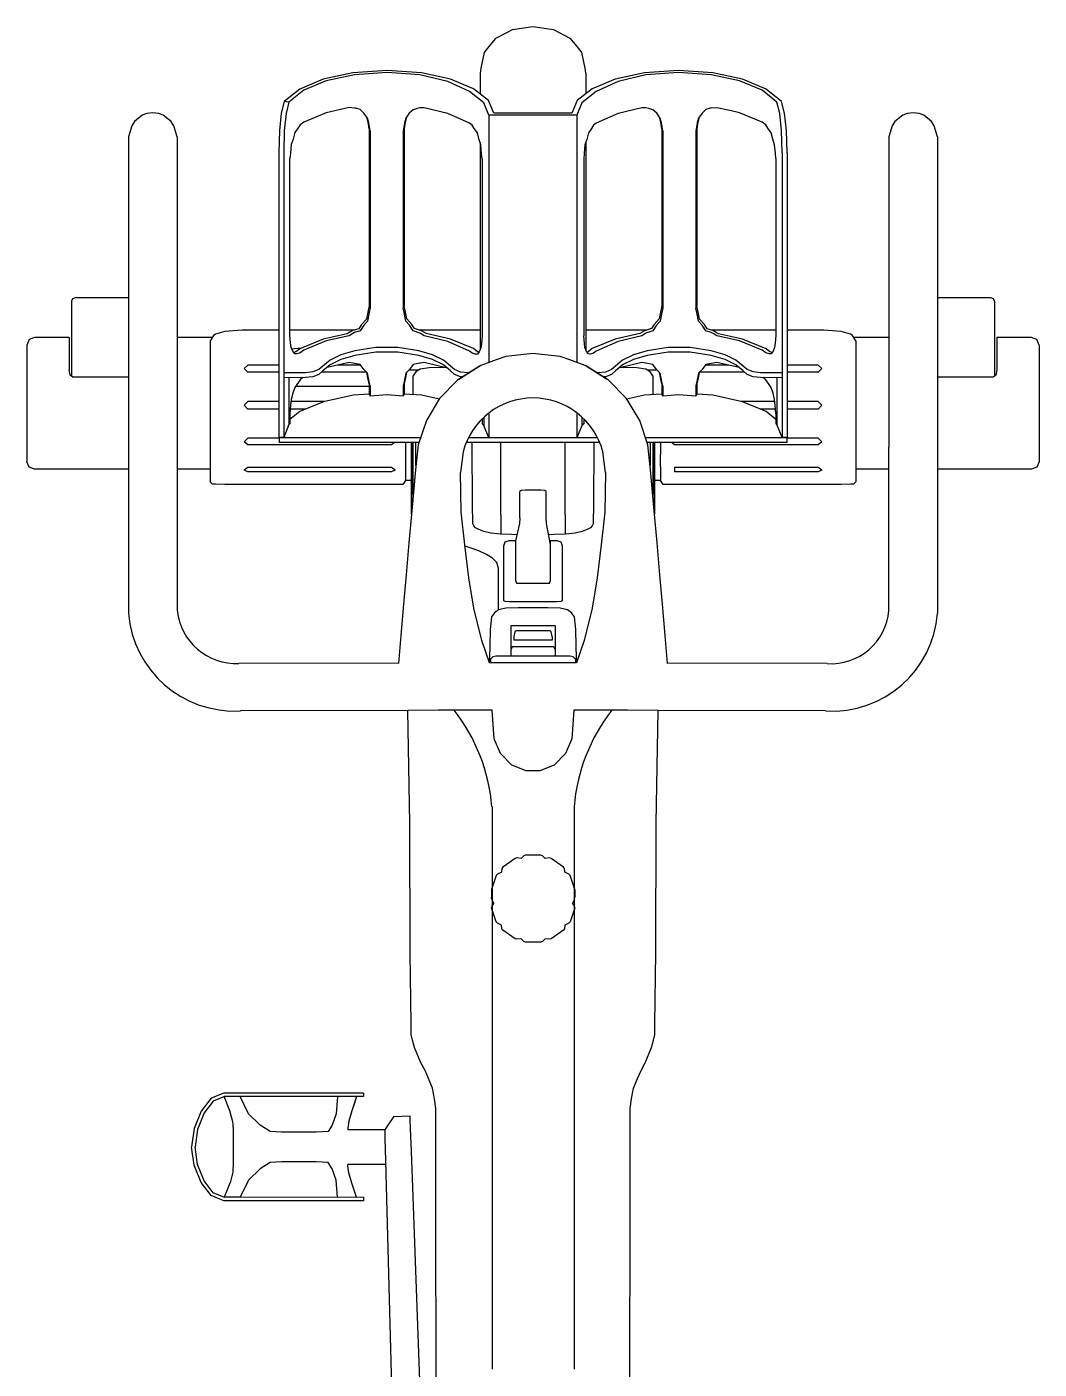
# Model space of a CAD drawing. Header units: millimetres. Extents: x 71819 to 78266, y 23672 to 38445.
# Drawn here: x 76821.2 to 76880.3, y 26165 to 26243.4 of the extents above; entities that cross this region are included whole.
import ezdxf

# ---------------------------------------------------------------- set-up
doc = ezdxf.new("R2010")
doc.units = ezdxf.units.MM
doc.layers.add('Plan Archi', color=8, linetype='Continuous')

msp = doc.modelspace()

# ---------------------------------------------------------------- linework, layer by layer
at = {"layer": 'Plan Archi'}
for p, q in [((76850.756, 26243.432), (76849.552, 26243.26)), ((76851.959, 26243.26), (76850.756, 26243.432)), ((76848.556, 26242.729), (76848.093, 26242.195)), ((76848.569, 26242.744), (76848.556, 26242.729)), ((76849.257, 26243.106), (76848.569, 26242.744)), ((76849.532, 26243.25), (76849.257, 26243.106)), ((76849.552, 26243.26), (76849.532, 26243.25)), ((76851.979, 26243.25), (76851.959, 26243.26)), ((76852.924, 26242.754), (76851.979, 26243.25)), ((76852.942, 26242.744), (76852.924, 26242.754)), ((76853.418, 26242.195), (76852.942, 26242.744)), ((76847.906, 26241.933), (76847.711, 26241.021)), ((76848.093, 26242.195), (76847.906, 26241.933)), ((76853.565, 26241.989), (76853.418, 26242.195)), ((76853.605, 26241.933), (76853.565, 26241.989)), ((76853.8, 26241.021), (76853.605, 26241.933)), ((76838.504, 26240.369), (76837.131, 26239.796)), ((76838.673, 26240.27), (76837.364, 26239.724)), ((76840.243, 26240.749), (76838.504, 26240.369)), ((76840.334, 26240.632), (76838.673, 26240.27)), ((76842.245, 26240.886), (76840.243, 26240.749)), ((76842.245, 26240.764), (76840.334, 26240.632)), ((76844.235, 26240.747), (76842.245, 26240.886)), ((76844.145, 26240.619), (76842.245, 26240.764)), ((76845.777, 26240.23), (76844.145, 26240.619)), ((76845.947, 26240.37), (76844.235, 26240.747)), ((76847.285, 26239.812), (76845.947, 26240.37)), ((76847.711, 26241.021), (76847.663, 26240.735)), ((76847.663, 26240.735), (76847.663, 26239.518)), ((76853.848, 26240.735), (76853.8, 26241.021)), ((76853.848, 26240.735), (76853.848, 26239.528)), ((76855.552, 26240.37), (76854.214, 26239.812)), ((76857.263, 26240.747), (76855.552, 26240.37)), ((76857.354, 26240.619), (76855.722, 26240.23)), ((76859.254, 26240.886), (76857.263, 26240.747)), ((76859.254, 26240.764), (76857.354, 26240.619)), ((76861.256, 26240.749), (76859.254, 26240.886)), ((76861.165, 26240.632), (76859.254, 26240.764)), ((76862.826, 26240.27), (76861.165, 26240.632)), ((76862.995, 26240.369), (76861.256, 26240.749)), ((76864.135, 26239.724), (76862.826, 26240.27)), ((76864.368, 26239.796), (76862.995, 26240.369)), ((76837.131, 26239.796), (76836.231, 26239.08)), ((76837.364, 26239.724), (76836.505, 26239.041)), ((76847.054, 26239.663), (76845.777, 26240.23)), ((76847.885, 26238.987), (76847.054, 26239.663)), ((76848.157, 26239.133), (76847.285, 26239.812)), ((76854.214, 26239.812), (76853.342, 26239.133)), ((76854.445, 26239.663), (76853.614, 26238.987)), ((76855.722, 26240.23), (76854.445, 26239.663)), ((76864.994, 26239.041), (76864.135, 26239.724)), ((76865.268, 26239.08), (76864.368, 26239.796)), ((76836.231, 26239.08), (76836.051, 26238.386)), ((76836.505, 26239.041), (76836.231, 26239.08)), ((76836.505, 26239.041), (76836.334, 26238.368)), ((76840.023, 26238.711), (76838.673, 26238.417)), ((76840.334, 26238.689), (76840.023, 26238.711)), ((76840.416, 26238.674), (76840.334, 26238.689)), ((76844.145, 26238.693), (76844, 26238.668)), ((76844.391, 26238.707), (76844.145, 26238.693)), ((76845.777, 26238.376), (76844.391, 26238.707)), ((76848.182, 26238.268), (76847.885, 26238.987)), ((76848.469, 26238.39), (76848.157, 26239.133)), ((76853.342, 26239.133), (76853.03, 26238.39)), ((76853.614, 26238.987), (76853.317, 26238.268)), ((76857.119, 26238.709), (76855.722, 26238.376)), ((76857.354, 26238.697), (76857.119, 26238.709)), ((76857.512, 26238.668), (76857.354, 26238.697)), ((76861.165, 26238.686), (76861.096, 26238.673)), ((76861.488, 26238.709), (76861.165, 26238.686)), ((76862.258, 26238.54), (76861.488, 26238.709)), ((76865.165, 26238.368), (76864.994, 26239.041)), ((76865.448, 26238.386), (76865.268, 26239.08)), ((76827.486, 26237.904), (76827.322, 26237.644)), ((76827.936, 26238.265), (76827.486, 26237.904)), ((76828.196, 26238.375), (76827.936, 26238.265)), ((76828.551, 26238.415), (76828.196, 26238.375)), ((76828.906, 26238.375), (76828.551, 26238.415)), ((76829.166, 26238.265), (76828.906, 26238.375)), ((76829.616, 26237.904), (76829.166, 26238.265)), ((76829.781, 26237.644), (76829.616, 26237.904)), ((76836.051, 26238.386), (76835.943, 26237.383)), ((76836.334, 26238.368), (76836.231, 26237.378)), ((76838.673, 26238.417), (76837.364, 26237.87)), ((76840.658, 26238.598), (76840.416, 26238.674)), ((76840.886, 26238.387), (76840.658, 26238.598)), ((76841.094, 26238.094), (76840.886, 26238.387)), ((76841.125, 26237.863), (76841.046, 26238.161)), ((76841.163, 26237.833), (76841.094, 26238.094)), ((76843.322, 26238.091), (76843.254, 26237.832)), ((76843.373, 26238.162), (76843.294, 26237.864)), ((76843.531, 26238.385), (76843.322, 26238.091)), ((76843.756, 26238.592), (76843.531, 26238.385)), ((76844, 26238.668), (76843.756, 26238.592)), ((76847.054, 26237.81), (76845.777, 26238.376)), ((76848.182, 26238.268), (76848.182, 26223.817)), ((76853.317, 26238.268), (76848.182, 26238.268)), ((76853.03, 26238.39), (76848.469, 26238.39)), ((76853.317, 26238.268), (76853.317, 26223.822)), ((76855.722, 26238.376), (76854.445, 26237.81)), ((76857.756, 26238.593), (76857.512, 26238.668)), ((76857.981, 26238.385), (76857.756, 26238.593)), ((76858.19, 26238.092), (76857.981, 26238.385)), ((76858.219, 26237.865), (76858.139, 26238.163)), ((76858.259, 26237.833), (76858.19, 26238.092)), ((76860.418, 26238.093), (76860.349, 26237.833)), ((76860.466, 26238.16), (76860.387, 26237.863)), ((76860.627, 26238.387), (76860.418, 26238.093)), ((76860.855, 26238.597), (76860.627, 26238.387)), ((76861.096, 26238.673), (76860.855, 26238.597)), ((76862.826, 26238.417), (76862.258, 26238.54)), ((76864.135, 26237.87), (76862.826, 26238.417)), ((76865.268, 26237.378), (76865.165, 26238.368)), ((76865.556, 26237.383), (76865.448, 26238.386)), ((76871.897, 26237.904), (76871.732, 26237.644)), ((76872.347, 26238.265), (76871.897, 26237.904)), ((76872.607, 26238.375), (76872.347, 26238.265)), ((76872.962, 26238.415), (76872.607, 26238.375)), ((76873.317, 26238.375), (76872.962, 26238.415)), ((76873.576, 26238.265), (76873.317, 26238.375)), ((76874.026, 26237.904), (76873.576, 26238.265)), ((76874.191, 26237.644), (76874.026, 26237.904)), ((76827.322, 26237.644), (76827.131, 26237.001)), ((76829.971, 26237.001), (76829.781, 26237.644)), ((76835.943, 26237.383), (76835.907, 26236.073)), ((76836.231, 26237.378), (76836.197, 26236.072)), ((76836.84, 26237.25), (76836.742, 26236.877)), ((76837.042, 26237.526), (76836.84, 26237.25)), ((76837.155, 26237.704), (76837.042, 26237.526)), ((76837.364, 26237.87), (76837.155, 26237.704)), ((76841.197, 26237.472), (76841.125, 26237.863)), ((76841.251, 26237.353), (76841.163, 26237.833)), ((76841.197, 26237.472), (76841.197, 26232.776)), ((76841.251, 26237.353), (76841.251, 26233.932)), ((76843.254, 26237.832), (76843.166, 26237.351)), ((76843.166, 26237.351), (76843.166, 26233.95)), ((76843.294, 26237.864), (76843.223, 26237.476)), ((76843.223, 26237.476), (76843.223, 26232.738)), ((76847.203, 26237.688), (76847.054, 26237.81)), ((76847.324, 26237.494), (76847.203, 26237.688)), ((76847.509, 26237.235), (76847.324, 26237.494)), ((76847.612, 26236.837), (76847.509, 26237.235)), ((76853.992, 26237.238), (76853.891, 26236.843)), ((76854.18, 26237.499), (76853.992, 26237.238)), ((76854.299, 26237.691), (76854.18, 26237.499)), ((76854.445, 26237.81), (76854.299, 26237.691)), ((76858.29, 26237.477), (76858.219, 26237.865)), ((76858.346, 26237.352), (76858.259, 26237.833)), ((76858.29, 26237.477), (76858.29, 26232.729)), ((76858.346, 26237.352), (76858.346, 26233.94)), ((76860.349, 26237.833), (76860.261, 26237.352)), ((76860.315, 26237.471), (76860.261, 26237.352)), ((76860.261, 26237.352), (76860.261, 26233.941)), ((76860.387, 26237.863), (76860.315, 26237.471)), ((76860.315, 26237.471), (76860.315, 26232.785)), ((76860.387, 26237.863), (76860.349, 26237.833)), ((76864.348, 26237.701), (76864.135, 26237.87)), ((76864.462, 26237.521), (76864.348, 26237.701)), ((76864.662, 26237.247), (76864.462, 26237.521)), ((76864.761, 26236.871), (76864.662, 26237.247)), ((76865.302, 26236.072), (76865.268, 26237.378)), ((76865.591, 26236.073), (76865.556, 26237.383)), ((76871.732, 26237.644), (76871.542, 26237.001)), ((76874.381, 26237.001), (76874.191, 26237.644)), ((76827.131, 26237.001), (76827.131, 26223.124)), ((76829.971, 26237.001), (76829.971, 26223.124)), ((76836.631, 26236.55), (76836.591, 26236.059)), ((76836.742, 26236.877), (76836.631, 26236.55)), ((76847.712, 26236.537), (76847.612, 26236.837)), ((76847.663, 26236.684), (76847.663, 26236.653)), ((76847.668, 26236.668), (76847.663, 26236.653)), ((76847.663, 26236.653), (76847.663, 26234.064)), ((76847.753, 26236.016), (76847.712, 26236.537)), ((76853.79, 26236.539), (76853.748, 26236.023)), ((76853.891, 26236.843), (76853.79, 26236.539)), ((76853.848, 26236.716), (76853.848, 26236.653)), ((76853.848, 26236.653), (76853.848, 26234.064)), ((76864.87, 26236.548), (76864.761, 26236.871)), ((76864.911, 26236.053), (76864.87, 26236.548)), ((76871.542, 26237.001), (76871.542, 26223.124)), ((76874.381, 26237.001), (76874.381, 26223.124)), ((76835.907, 26236.073), (76835.907, 26219.429)), ((76836.197, 26236.072), (76836.197, 26219.428)), ((76836.591, 26236.059), (76836.555, 26235.738)), ((76836.555, 26225.389), (76836.555, 26235.738)), ((76847.785, 26235.725), (76847.753, 26236.016)), ((76847.785, 26235.725), (76847.785, 26228.891)), ((76853.748, 26236.023), (76853.716, 26235.727)), ((76853.716, 26235.727), (76853.716, 26228.948)), ((76864.946, 26235.736), (76864.911, 26236.053)), ((76864.946, 26235.736), (76864.946, 26229.217)), ((76865.302, 26236.072), (76865.302, 26219.428)), ((76865.591, 26236.073), (76865.591, 26219.429)), ((76847.663, 26234.064), (76847.663, 26231.329)), ((76853.848, 26234.064), (76853.848, 26231.329)), ((76841.251, 26233.932), (76841.251, 26227.005)), ((76843.166, 26233.95), (76843.166, 26227.003)), ((76858.346, 26233.94), (76858.346, 26227.004)), ((76860.261, 26233.941), (76860.261, 26227.004)), ((76841.197, 26232.776), (76841.197, 26227.123)), ((76843.223, 26232.738), (76843.223, 26227.127)), ((76858.29, 26232.729), (76858.29, 26227.128)), ((76860.315, 26232.785), (76860.315, 26227.122)), ((76847.663, 26231.329), (76847.663, 26228.489)), ((76853.848, 26231.329), (76853.848, 26228.489)), ((76847.663, 26228.489), (76847.663, 26225.587)), ((76847.785, 26228.891), (76847.785, 26225.377)), ((76853.716, 26228.948), (76853.716, 26225.379)), ((76853.848, 26228.489), (76853.848, 26225.587)), ((76864.946, 26229.217), (76864.946, 26225.388)), ((76823.867, 26227.544), (76823.808, 26227.4)), ((76823.808, 26227.4), (76823.808, 26227.088)), ((76823.808, 26227.088), (76823.808, 26226.198)), ((76824.011, 26227.603), (76823.867, 26227.544)), ((76827.131, 26227.603), (76824.011, 26227.603)), ((76841.197, 26227.123), (76841.104, 26226.758)), ((76841.251, 26227.005), (76841.184, 26226.739)), ((76843.232, 26226.738), (76843.166, 26227.003)), ((76843.316, 26226.759), (76843.223, 26227.127)), ((76858.29, 26227.128), (76858.196, 26226.759)), ((76858.346, 26227.004), (76858.28, 26226.739)), ((76860.328, 26226.739), (76860.261, 26227.004)), ((76860.408, 26226.758), (76860.315, 26227.122)), ((76877.502, 26227.603), (76874.381, 26227.603)), ((76877.646, 26227.544), (76877.502, 26227.603)), ((76877.705, 26227.4), (76877.646, 26227.544)), ((76877.705, 26227.4), (76877.705, 26227.088)), ((76877.705, 26227.088), (76877.705, 26226.198)), ((76823.808, 26226.198), (76823.808, 26224.865)), ((76841.032, 26226.361), (76840.737, 26226.035)), ((76841.094, 26226.243), (76840.873, 26225.999)), ((76841.104, 26226.758), (76841.032, 26226.361)), ((76841.184, 26226.739), (76841.094, 26226.243)), ((76843.322, 26226.24), (76843.232, 26226.738)), ((76843.387, 26226.365), (76843.316, 26226.759)), ((76843.539, 26225.998), (76843.322, 26226.24)), ((76843.684, 26226.036), (76843.387, 26226.365)), ((76858.125, 26226.366), (76857.827, 26226.037)), ((76858.19, 26226.241), (76857.972, 26225.998)), ((76858.196, 26226.759), (76858.125, 26226.366)), ((76858.28, 26226.739), (76858.19, 26226.241)), ((76860.418, 26226.242), (76860.328, 26226.739)), ((76860.48, 26226.36), (76860.408, 26226.758)), ((76860.638, 26225.999), (76860.418, 26226.242)), ((76860.774, 26226.035), (76860.48, 26226.36)), ((76877.705, 26226.198), (76877.705, 26224.865)), ((76832.102, 26225.4), (76831.895, 26225.09)), ((76832.21, 26225.467), (76832.102, 26225.4)), ((76832.766, 26225.639), (76832.21, 26225.467)), ((76833.765, 26225.7), (76832.766, 26225.639)), ((76834.106, 26225.7), (76833.765, 26225.7)), ((76835.907, 26225.7), (76834.106, 26225.7)), ((76840.295, 26225.7), (76836.555, 26225.7)), ((76836.594, 26224.963), (76836.555, 26225.389)), ((76839.912, 26225.497), (76838.504, 26225.189)), ((76840.023, 26225.385), (76838.673, 26225.09)), ((76840.05, 26225.583), (76839.912, 26225.497)), ((76840.231, 26225.516), (76840.023, 26225.385)), ((76840.243, 26225.683), (76840.05, 26225.583)), ((76840.334, 26225.569), (76840.231, 26225.516)), ((76840.576, 26225.795), (76840.243, 26225.683)), ((76840.658, 26225.678), (76840.334, 26225.569)), ((76840.737, 26226.035), (76840.576, 26225.795)), ((76840.873, 26225.999), (76840.658, 26225.678)), ((76843.756, 26225.672), (76843.539, 26225.998)), ((76843.844, 26225.798), (76843.684, 26226.036)), ((76844.145, 26225.538), (76843.756, 26225.672)), ((76844.235, 26225.666), (76843.844, 26225.798)), ((76847.663, 26225.7), (76844.133, 26225.7)), ((76844.185, 26225.516), (76844.145, 26225.538)), ((76844.391, 26225.381), (76844.185, 26225.516)), ((76844.383, 26225.589), (76844.235, 26225.666)), ((76844.515, 26225.506), (76844.383, 26225.589)), ((76845.777, 26225.05), (76844.391, 26225.381)), ((76845.947, 26225.19), (76844.515, 26225.506)), ((76847.663, 26225.587), (76847.663, 26224.571)), ((76847.785, 26225.377), (76847.744, 26224.927)), ((76853.757, 26224.932), (76853.716, 26225.379)), ((76857.376, 26225.7), (76853.848, 26225.7)), ((76853.848, 26225.587), (76853.848, 26224.55)), ((76856.995, 26225.509), (76855.552, 26225.19)), ((76857.119, 26225.383), (76855.722, 26225.05)), ((76857.125, 26225.591), (76856.995, 26225.509)), ((76857.323, 26225.517), (76857.119, 26225.383)), ((76857.263, 26225.662), (76857.125, 26225.591)), ((76857.668, 26225.799), (76857.263, 26225.662)), ((76857.354, 26225.534), (76857.323, 26225.517)), ((76857.756, 26225.673), (76857.354, 26225.534)), ((76857.827, 26226.037), (76857.668, 26225.799)), ((76857.972, 26225.998), (76857.756, 26225.673)), ((76860.855, 26225.678), (76860.638, 26225.999)), ((76860.936, 26225.794), (76860.774, 26226.035)), ((76861.165, 26225.573), (76860.855, 26225.678)), ((76861.256, 26225.686), (76860.936, 26225.794)), ((76861.278, 26225.515), (76861.165, 26225.573)), ((76864.946, 26225.7), (76861.214, 26225.7)), ((76861.459, 26225.582), (76861.256, 26225.686)), ((76861.488, 26225.382), (76861.278, 26225.515)), ((76861.598, 26225.494), (76861.459, 26225.582)), ((76862.826, 26225.09), (76861.488, 26225.382)), ((76862.995, 26225.189), (76861.598, 26225.494)), ((76864.946, 26225.388), (76864.906, 26224.958)), ((76867.407, 26225.7), (76865.591, 26225.7)), ((76867.747, 26225.7), (76867.407, 26225.7)), ((76868.747, 26225.639), (76867.747, 26225.7)), ((76869.303, 26225.467), (76868.747, 26225.639)), ((76869.411, 26225.4), (76869.303, 26225.467)), ((76869.618, 26225.09), (76869.411, 26225.4)), ((76821.327, 26225.156), (76821.197, 26224.842)), ((76821.197, 26224.842), (76821.197, 26224.582)), ((76821.197, 26224.582), (76821.197, 26223.843)), ((76821.64, 26225.286), (76821.327, 26225.156)), ((76823.675, 26225.286), (76821.64, 26225.286)), ((76823.675, 26225.286), (76823.675, 26224.993)), ((76823.675, 26224.993), (76823.675, 26224.157)), ((76823.808, 26224.865), (76823.808, 26223.294)), ((76832.026, 26225.286), (76829.971, 26225.286)), ((76831.895, 26225.09), (76831.895, 26224.332)), ((76836.631, 26224.699), (76836.594, 26224.963)), ((76836.727, 26224.478), (76836.631, 26224.699)), ((76837.225, 26224.655), (76836.675, 26224.599)), ((76837.131, 26224.616), (76836.914, 26224.443)), ((76838.504, 26225.189), (76837.131, 26224.616)), ((76838.673, 26225.09), (76837.364, 26224.544)), ((76841.578, 26224.693), (76840.348, 26224.51)), ((76842.858, 26224.691), (76841.578, 26224.693)), ((76844.086, 26224.507), (76842.858, 26224.691)), ((76847.054, 26224.483), (76845.777, 26225.05)), ((76847.285, 26224.633), (76845.947, 26225.19)), ((76847.522, 26224.448), (76847.285, 26224.633)), ((76847.712, 26224.686), (76847.612, 26224.452)), ((76847.744, 26224.927), (76847.712, 26224.686)), ((76853.79, 26224.688), (76853.757, 26224.932)), ((76853.889, 26224.456), (76853.79, 26224.688)), ((76854.214, 26224.633), (76853.98, 26224.451)), ((76855.552, 26225.19), (76854.214, 26224.633)), ((76855.722, 26225.05), (76854.445, 26224.483)), ((76858.654, 26224.691), (76857.426, 26224.507)), ((76859.935, 26224.693), (76858.654, 26224.691)), ((76861.165, 26224.51), (76859.935, 26224.693)), ((76864.135, 26224.544), (76862.826, 26225.09)), ((76864.368, 26224.616), (76862.995, 26225.189)), ((76864.589, 26224.44), (76864.368, 26224.616)), ((76864.87, 26224.697), (76864.773, 26224.474)), ((76864.906, 26224.958), (76864.87, 26224.697)), ((76871.542, 26225.286), (76869.487, 26225.286)), ((76869.618, 26225.09), (76869.618, 26224.332)), ((76877.705, 26224.865), (76877.705, 26223.294)), ((76879.872, 26225.286), (76877.837, 26225.286)), ((76877.837, 26225.286), (76877.837, 26224.993)), ((76877.837, 26224.993), (76877.837, 26224.157)), ((76880.186, 26225.156), (76879.872, 26225.286)), ((76880.316, 26224.842), (76880.186, 26225.156)), ((76880.316, 26224.842), (76880.316, 26224.582)), ((76880.316, 26224.582), (76880.316, 26223.843)), ((76821.197, 26223.843), (76821.197, 26222.737)), ((76823.675, 26224.157), (76823.675, 26223.386)), ((76831.895, 26224.332), (76831.895, 26223.418)), ((76836.84, 26224.33), (76836.727, 26224.478)), ((76836.914, 26224.443), (76836.779, 26224.409)), ((76836.956, 26224.328), (76836.84, 26224.33)), ((76837.155, 26224.378), (76836.956, 26224.328)), ((76837.364, 26224.544), (76837.155, 26224.378)), ((76838.903, 26223.962), (76838.484, 26223.601)), ((76840.023, 26223.817), (76838.726, 26223.534)), ((76839.536, 26224.268), (76838.903, 26223.962)), ((76839.536, 26223.992), (76838.903, 26223.687)), ((76840.348, 26224.51), (76839.536, 26224.268)), ((76840.348, 26224.235), (76839.536, 26223.992)), ((76840.231, 26223.776), (76840.023, 26223.817)), ((76841.578, 26224.417), (76840.348, 26224.235)), ((76842.858, 26224.416), (76841.578, 26224.417)), ((76844.086, 26224.231), (76842.858, 26224.416)), ((76844.896, 26224.264), (76844.086, 26224.507)), ((76844.896, 26223.988), (76844.086, 26224.231)), ((76844.391, 26223.813), (76844.185, 26223.776)), ((76845.759, 26223.486), (76844.391, 26223.813)), ((76845.528, 26223.96), (76844.896, 26224.264)), ((76845.528, 26223.685), (76844.896, 26223.988)), ((76845.946, 26223.601), (76845.528, 26223.96)), ((76847.203, 26224.362), (76847.054, 26224.483)), ((76847.387, 26224.314), (76847.203, 26224.362)), ((76847.509, 26224.316), (76847.387, 26224.314)), ((76847.612, 26224.452), (76847.509, 26224.316)), ((76847.595, 26224.43), (76847.522, 26224.448)), ((76848.298, 26223.858), (76847.718, 26223.654)), ((76848.602, 26223.966), (76848.298, 26223.858)), ((76849.163, 26224.163), (76848.602, 26223.966)), ((76850.756, 26224.34), (76849.163, 26224.163)), ((76852.35, 26224.163), (76850.756, 26224.34)), ((76852.91, 26223.966), (76852.35, 26224.163)), ((76853.215, 26223.858), (76852.91, 26223.966)), ((76853.795, 26223.654), (76853.215, 26223.858)), ((76853.992, 26224.318), (76853.889, 26224.456)), ((76853.98, 26224.451), (76853.906, 26224.433)), ((76854.113, 26224.316), (76853.992, 26224.318)), ((76854.299, 26224.364), (76854.113, 26224.316)), ((76854.445, 26224.483), (76854.299, 26224.364)), ((76855.985, 26223.96), (76855.567, 26223.601)), ((76857.119, 26223.815), (76855.759, 26223.491)), ((76856.617, 26224.264), (76855.985, 26223.96)), ((76856.617, 26223.988), (76855.985, 26223.685)), ((76857.426, 26224.507), (76856.617, 26224.264)), ((76857.426, 26224.231), (76856.617, 26223.988)), ((76857.323, 26223.778), (76857.119, 26223.815)), ((76858.654, 26224.416), (76857.426, 26224.231)), ((76859.935, 26224.417), (76858.654, 26224.416)), ((76861.165, 26224.235), (76859.935, 26224.417)), ((76861.977, 26224.268), (76861.165, 26224.51)), ((76861.977, 26223.992), (76861.165, 26224.235)), ((76861.488, 26223.814), (76861.278, 26223.774)), ((76862.792, 26223.53), (76861.488, 26223.814)), ((76862.61, 26223.962), (76861.977, 26224.268)), ((76862.61, 26223.687), (76861.977, 26223.992)), ((76863.029, 26223.601), (76862.61, 26223.962)), ((76864.348, 26224.375), (76864.135, 26224.544)), ((76864.544, 26224.326), (76864.348, 26224.375)), ((76864.662, 26224.328), (76864.544, 26224.326)), ((76864.722, 26224.407), (76864.589, 26224.44)), ((76864.773, 26224.474), (76864.662, 26224.328)), ((76869.618, 26224.332), (76869.618, 26223.418)), ((76877.837, 26224.157), (76877.837, 26223.386)), ((76880.316, 26223.843), (76880.316, 26222.737)), ((76823.735, 26223.08), (76823.675, 26223.386)), ((76823.878, 26222.954), (76823.735, 26223.08)), ((76823.808, 26223.294), (76823.808, 26223.016)), ((76827.131, 26223.124), (76827.131, 26222.105)), ((76829.971, 26223.124), (76829.971, 26222.105)), ((76831.895, 26223.418), (76831.895, 26222.396)), ((76834.106, 26223.663), (76833.883, 26223.474)), ((76834.106, 26223.263), (76833.883, 26223.474)), ((76835.907, 26223.663), (76834.106, 26223.663)), ((76835.907, 26223.263), (76834.106, 26223.263)), ((76837.468, 26223.211), (76836.231, 26223.207)), ((76837.9, 26223.265), (76837.468, 26223.211)), ((76838.249, 26223.404), (76837.9, 26223.265)), ((76838.249, 26223.128), (76837.9, 26222.989)), ((76838.484, 26223.601), (76838.249, 26223.404)), ((76838.484, 26223.325), (76838.249, 26223.128)), ((76841.028, 26223.263), (76838.409, 26223.263)), ((76838.903, 26223.687), (76838.484, 26223.325)), ((76840.687, 26223.663), (76839.319, 26223.663)), ((76840.334, 26223.769), (76840.231, 26223.776)), ((76840.658, 26223.704), (76840.334, 26223.769)), ((76840.873, 26223.412), (76840.658, 26223.704)), ((76841.094, 26223.199), (76840.873, 26223.412)), ((76841.104, 26222.93), (76841.046, 26223.246)), ((76841.184, 26222.716), (76841.094, 26223.199)), ((76843.322, 26223.196), (76843.232, 26222.711)), ((76843.373, 26223.245), (76843.316, 26222.937)), ((76843.539, 26223.405), (76843.322, 26223.196)), ((76844.082, 26223.379), (76843.512, 26223.379)), ((76843.756, 26223.698), (76843.539, 26223.405)), ((76844.145, 26223.773), (76843.756, 26223.698)), ((76843.911, 26223.28), (76843.759, 26223.034)), ((76843.759, 26221.941), (76843.759, 26223.034)), ((76844.165, 26223.427), (76843.911, 26223.28)), ((76844.185, 26223.776), (76844.145, 26223.773)), ((76844.697, 26223.501), (76844.165, 26223.427)), ((76845.605, 26223.523), (76844.697, 26223.501)), ((76845.946, 26223.325), (76845.528, 26223.685)), ((76846.181, 26223.404), (76845.946, 26223.601)), ((76846.181, 26223.128), (76845.946, 26223.325)), ((76846.529, 26223.264), (76846.181, 26223.404)), ((76846.529, 26222.988), (76846.181, 26223.128)), ((76847.636, 26223.601), (76846.351, 26222.778)), ((76847.718, 26223.654), (76846.467, 26222.854)), ((76846.961, 26223.21), (76846.529, 26223.264)), ((76846.961, 26223.21), (76846.961, 26223.17)), ((76847.023, 26223.209), (76846.961, 26223.21)), ((76847.718, 26223.654), (76847.636, 26223.601)), ((76853.876, 26223.601), (76853.795, 26223.654)), ((76855.046, 26222.854), (76853.795, 26223.654)), ((76855.161, 26222.778), (76853.876, 26223.601)), ((76854.551, 26223.21), (76854.49, 26223.209)), ((76854.983, 26223.264), (76854.551, 26223.21)), ((76855.332, 26223.404), (76854.983, 26223.264)), ((76855.332, 26223.128), (76854.983, 26222.988)), ((76855.567, 26223.601), (76855.332, 26223.404)), ((76855.567, 26223.325), (76855.332, 26223.128)), ((76855.985, 26223.685), (76855.567, 26223.325)), ((76856.815, 26223.501), (76855.895, 26223.523)), ((76857.348, 26223.427), (76856.815, 26223.501)), ((76857.354, 26223.777), (76857.323, 26223.778)), ((76857.601, 26223.28), (76857.348, 26223.427)), ((76857.756, 26223.699), (76857.354, 26223.777)), ((76858.001, 26223.379), (76857.431, 26223.379)), ((76857.753, 26223.034), (76857.601, 26223.28)), ((76857.753, 26223.034), (76857.753, 26221.941)), ((76857.972, 26223.407), (76857.756, 26223.699)), ((76858.19, 26223.197), (76857.972, 26223.407)), ((76858.196, 26222.938), (76858.139, 26223.246)), ((76858.28, 26222.713), (76858.19, 26223.197)), ((76860.418, 26223.198), (76860.328, 26222.714)), ((76860.467, 26223.245), (76860.408, 26222.928)), ((76860.638, 26223.411), (76860.418, 26223.198)), ((76863.103, 26223.263), (76860.485, 26223.263)), ((76860.855, 26223.703), (76860.638, 26223.411)), ((76862.18, 26223.663), (76860.825, 26223.663)), ((76861.165, 26223.765), (76860.855, 26223.703)), ((76861.278, 26223.774), (76861.165, 26223.765)), ((76863.029, 26223.325), (76862.61, 26223.687)), ((76863.264, 26223.404), (76863.029, 26223.601)), ((76863.264, 26223.128), (76863.029, 26223.325)), ((76863.613, 26223.265), (76863.264, 26223.404)), ((76863.613, 26222.989), (76863.264, 26223.128)), ((76864.045, 26223.211), (76863.613, 26223.265)), ((76865.268, 26223.207), (76864.045, 26223.211)), ((76867.407, 26223.663), (76865.591, 26223.663)), ((76867.407, 26223.263), (76865.591, 26223.263)), ((76867.63, 26223.474), (76867.407, 26223.663)), ((76867.63, 26223.474), (76867.407, 26223.263)), ((76869.618, 26223.418), (76869.618, 26222.396)), ((76871.542, 26223.124), (76871.542, 26222.105)), ((76874.381, 26223.124), (76874.381, 26222.105)), ((76877.778, 26223.08), (76877.635, 26222.954)), ((76877.705, 26223.294), (76877.705, 26223.016)), ((76877.837, 26223.386), (76877.778, 26223.08)), ((76821.197, 26222.737), (76821.197, 26221.432)), ((76827.131, 26222.954), (76823.878, 26222.954)), ((76831.895, 26222.396), (76831.895, 26221.321)), ((76837.468, 26222.936), (76836.231, 26222.932)), ((76836.505, 26222.933), (76836.505, 26220.2)), ((76836.84, 26222.356), (76836.727, 26222.029)), ((76836.956, 26222.543), (76836.84, 26222.356)), ((76841.197, 26222.423), (76836.882, 26222.423)), ((76837.155, 26222.81), (76836.956, 26222.543)), ((76837.313, 26222.935), (76837.155, 26222.81)), ((76837.9, 26222.989), (76837.468, 26222.936)), ((76841.197, 26222.578), (76841.104, 26222.93)), ((76841.251, 26222.459), (76841.184, 26222.716)), ((76841.197, 26222.578), (76841.197, 26221.974)), ((76841.251, 26222.459), (76841.251, 26221.855)), ((76843.232, 26222.711), (76843.166, 26222.457)), ((76843.166, 26222.457), (76843.166, 26221.853)), ((76843.316, 26222.937), (76843.223, 26222.582)), ((76843.223, 26222.582), (76843.223, 26221.978)), ((76846.351, 26222.778), (76845.305, 26221.707)), ((76846.467, 26222.854), (76846.351, 26222.778)), ((76846.653, 26222.973), (76846.529, 26222.988)), ((76854.983, 26222.988), (76854.86, 26222.973)), ((76855.161, 26222.778), (76855.046, 26222.854)), ((76856.208, 26221.707), (76855.161, 26222.778)), ((76858.29, 26222.582), (76858.196, 26222.938)), ((76858.346, 26222.458), (76858.28, 26222.713)), ((76858.29, 26222.582), (76858.29, 26221.978)), ((76858.346, 26222.458), (76858.346, 26221.854)), ((76860.328, 26222.714), (76860.261, 26222.458)), ((76860.261, 26222.458), (76860.261, 26221.854)), ((76860.408, 26222.928), (76860.315, 26222.577)), ((76860.315, 26222.577), (76860.315, 26221.973)), ((76864.045, 26222.936), (76863.613, 26222.989)), ((76865.268, 26222.932), (76864.045, 26222.936)), ((76864.348, 26222.807), (76864.186, 26222.935)), ((76864.544, 26222.543), (76864.348, 26222.807)), ((76864.662, 26222.353), (76864.544, 26222.543)), ((76864.773, 26222.031), (76864.662, 26222.353)), ((76864.994, 26222.933), (76864.994, 26220.2)), ((76869.618, 26222.396), (76869.618, 26221.321)), ((76877.635, 26222.954), (76874.381, 26222.954)), ((76880.316, 26222.737), (76880.316, 26221.432)), ((76821.197, 26221.432), (76821.197, 26220.128)), ((76827.131, 26222.105), (76827.131, 26221.052)), ((76829.971, 26222.105), (76829.971, 26221.052)), ((76834.106, 26221.54), (76833.883, 26221.318)), ((76835.907, 26221.54), (76834.106, 26221.54)), ((76836.631, 26221.655), (76836.594, 26221.333)), ((76838.573, 26221.54), (76836.618, 26221.54)), ((76836.727, 26222.029), (76836.631, 26221.655)), ((76838.517, 26221.528), (76837.145, 26220.955)), ((76840.257, 26221.908), (76838.517, 26221.528)), ((76841.197, 26221.973), (76840.257, 26221.908)), ((76841.251, 26221.855), (76841.197, 26221.974)), ((76842.245, 26221.923), (76841.251, 26221.855)), ((76843.166, 26221.853), (76842.245, 26221.923)), ((76843.223, 26221.978), (76843.166, 26221.853)), ((76844.249, 26221.907), (76843.223, 26221.978)), ((76845.287, 26221.678), (76844.249, 26221.907)), ((76845.305, 26221.707), (76844.527, 26220.436)), ((76856.986, 26220.436), (76856.208, 26221.707)), ((76857.263, 26221.907), (76856.226, 26221.678)), ((76858.29, 26221.978), (76857.263, 26221.907)), ((76858.346, 26221.854), (76858.29, 26221.978)), ((76859.254, 26221.923), (76858.346, 26221.854)), ((76860.261, 26221.854), (76859.254, 26221.923)), ((76860.315, 26221.973), (76860.261, 26221.854)), ((76861.256, 26221.908), (76860.315, 26221.973)), ((76862.995, 26221.528), (76861.256, 26221.908)), ((76864.883, 26221.54), (76862.939, 26221.54)), ((76864.368, 26220.955), (76862.995, 26221.528)), ((76864.87, 26221.653), (76864.773, 26222.031)), ((76864.906, 26221.335), (76864.87, 26221.653)), ((76867.407, 26221.54), (76865.591, 26221.54)), ((76867.63, 26221.318), (76867.407, 26221.54)), ((76871.542, 26222.105), (76871.542, 26221.052)), ((76874.381, 26222.105), (76874.381, 26221.052)), ((76880.316, 26221.432), (76880.316, 26220.128)), ((76827.131, 26221.052), (76827.131, 26219.972)), ((76829.971, 26221.052), (76829.971, 26219.972)), ((76831.895, 26221.321), (76831.895, 26220.253)), ((76834.106, 26221.097), (76833.883, 26221.318)), ((76835.907, 26221.097), (76834.106, 26221.097)), ((76836.594, 26221.333), (76836.555, 26220.844)), ((76837.145, 26220.955), (76836.555, 26220.486)), ((76836.555, 26220.844), (76836.555, 26220.24)), ((76837.485, 26221.097), (76836.575, 26221.097)), ((76848.182, 26220.871), (76848.182, 26219.427)), ((76853.317, 26220.881), (76853.317, 26219.427)), ((76864.926, 26221.097), (76864.027, 26221.097)), ((76864.946, 26220.495), (76864.368, 26220.955)), ((76864.946, 26220.842), (76864.906, 26221.335)), ((76864.946, 26220.842), (76864.946, 26220.238)), ((76867.407, 26221.097), (76865.591, 26221.097)), ((76867.63, 26221.318), (76867.407, 26221.097)), ((76869.618, 26221.321), (76869.618, 26220.253)), ((76871.542, 26221.052), (76871.542, 26219.972)), ((76874.381, 26221.052), (76874.381, 26219.972)), ((76821.197, 26220.128), (76821.197, 26219.022)), ((76827.131, 26219.972), (76827.131, 26218.877)), ((76829.971, 26219.972), (76829.971, 26218.877)), ((76831.895, 26220.253), (76831.895, 26219.248)), ((76836.505, 26220.2), (76836.197, 26219.428)), ((76836.555, 26220.24), (76836.505, 26220.2)), ((76844.527, 26220.436), (76844.043, 26219.009)), ((76847.785, 26220.524), (76847.785, 26220.227)), ((76847.885, 26220.146), (76847.785, 26220.227)), ((76847.885, 26220.619), (76847.885, 26220.146)), ((76848.182, 26219.427), (76847.885, 26220.146)), ((76853.614, 26220.146), (76853.317, 26219.427)), ((76853.614, 26220.632), (76853.614, 26220.146)), ((76853.716, 26220.229), (76853.614, 26220.146)), ((76853.716, 26220.535), (76853.716, 26220.229)), ((76857.47, 26219.009), (76856.986, 26220.436)), ((76864.994, 26220.2), (76864.946, 26220.238)), ((76865.302, 26219.428), (76864.994, 26220.2)), ((76869.618, 26220.253), (76869.618, 26219.248)), ((76871.542, 26219.972), (76871.542, 26218.877)), ((76874.381, 26219.972), (76874.381, 26218.877)), ((76880.316, 26220.128), (76880.316, 26219.022)), ((76831.895, 26219.248), (76831.895, 26218.363)), ((76834.106, 26219.394), (76833.883, 26219.187)), ((76834.106, 26219.003), (76833.883, 26219.187)), ((76835.926, 26219.394), (76834.106, 26219.394)), ((76836.197, 26219.428), (76835.907, 26219.429)), ((76835.927, 26219.429), (76835.926, 26219.426)), ((76835.926, 26219.426), (76835.926, 26219.151)), ((76844.184, 26219.426), (76835.926, 26219.426)), ((76844.091, 26219.151), (76835.926, 26219.151)), ((76842.669, 26219.151), (76842.49, 26219.003)), ((76842.503, 26219.151), (76842.49, 26219.148)), ((76842.49, 26219.151), (76842.49, 26219.148)), ((76843.308, 26219.151), (76843.308, 26218.437)), ((76843.658, 26217.161), (76843.658, 26219.151)), ((76843.683, 26218.087), (76843.683, 26219.151)), ((76843.759, 26218.586), (76843.759, 26219.151)), ((76843.911, 26218.823), (76843.911, 26219.151)), ((76848.172, 26219.151), (76846.861, 26219.151)), ((76848.172, 26219.426), (76846.988, 26219.426)), ((76847.207, 26218.961), (76847.207, 26219.151)), ((76850.756, 26219.426), (76848.172, 26219.426)), ((76850.756, 26219.151), (76848.172, 26219.151)), ((76848.88, 26217.682), (76848.88, 26219.151)), ((76852.135, 26219.427), (76849.376, 26219.427)), ((76853.341, 26219.426), (76850.756, 26219.426)), ((76853.341, 26219.151), (76850.756, 26219.151)), ((76852.631, 26217.682), (76852.631, 26219.151)), ((76854.525, 26219.426), (76853.341, 26219.426)), ((76854.652, 26219.151), (76853.341, 26219.151)), ((76854.306, 26219.151), (76854.306, 26218.961)), ((76865.586, 26219.426), (76857.328, 26219.426)), ((76865.586, 26219.151), (76857.422, 26219.151)), ((76857.601, 26219.151), (76857.601, 26218.823)), ((76857.753, 26219.151), (76857.753, 26218.586)), ((76857.829, 26219.151), (76857.829, 26218.087)), ((76857.855, 26219.151), (76857.855, 26217.161)), ((76858.205, 26219.151), (76858.205, 26218.437)), ((76859.023, 26219.003), (76858.843, 26219.151)), ((76859.023, 26219.148), (76859.01, 26219.151)), ((76859.023, 26219.151), (76859.023, 26219.148)), ((76865.591, 26219.429), (76865.302, 26219.428)), ((76865.586, 26219.426), (76865.585, 26219.429)), ((76865.586, 26219.426), (76865.586, 26219.151)), ((76867.407, 26219.394), (76865.586, 26219.394)), ((76867.63, 26219.187), (76867.407, 26219.394)), ((76867.63, 26219.187), (76867.407, 26219.003)), ((76869.618, 26219.248), (76869.618, 26218.363)), ((76821.197, 26219.022), (76821.197, 26218.283)), ((76827.131, 26218.877), (76827.131, 26209.17)), ((76829.971, 26218.877), (76829.971, 26209.334)), ((76831.895, 26218.363), (76831.895, 26217.643)), ((76842.49, 26219.003), (76834.106, 26219.003)), ((76843.308, 26218.437), (76843.308, 26217.735)), ((76843.759, 26216.111), (76843.759, 26218.586)), ((76844.043, 26219.009), (76843.885, 26217.549)), ((76843.911, 26217.793), (76843.911, 26218.823)), ((76846.676, 26218.603), (76846.519, 26217.398)), ((76847.214, 26215.584), (76847.207, 26218.961)), ((76854.306, 26218.961), (76854.298, 26215.584)), ((76854.994, 26217.398), (76854.837, 26218.603)), ((76857.628, 26217.549), (76857.47, 26219.009)), ((76857.601, 26218.823), (76857.601, 26217.793)), ((76857.753, 26218.586), (76857.753, 26216.111)), ((76858.205, 26217.735), (76858.205, 26218.437)), ((76867.407, 26219.003), (76859.023, 26219.003)), ((76869.618, 26218.363), (76869.618, 26217.643)), ((76871.542, 26209.334), (76871.542, 26218.877)), ((76874.381, 26218.877), (76874.381, 26209.17)), ((76880.316, 26219.022), (76880.316, 26218.283)), ((76821.197, 26218.283), (76821.197, 26218.023)), ((76821.327, 26217.709), (76821.197, 26218.023)), ((76821.64, 26217.579), (76821.327, 26217.709)), ((76827.131, 26217.579), (76821.64, 26217.579)), ((76831.895, 26217.579), (76829.971, 26217.579)), ((76831.895, 26217.643), (76831.895, 26217.129)), ((76834.106, 26217.684), (76833.883, 26217.536)), ((76834.106, 26217.429), (76833.883, 26217.536)), ((76842.49, 26217.684), (76834.106, 26217.684)), ((76842.713, 26217.536), (76842.49, 26217.684)), ((76842.713, 26217.536), (76842.49, 26217.429)), ((76843.308, 26217.735), (76843.308, 26217.233)), ((76843.885, 26217.549), (76843.675, 26215.15)), ((76843.683, 26215.241), (76843.683, 26218.087)), ((76848.88, 26214.924), (76848.88, 26217.682)), ((76852.631, 26214.924), (76852.631, 26217.682)), ((76857.837, 26215.15), (76857.628, 26217.549)), ((76857.829, 26218.087), (76857.829, 26215.241)), ((76858.205, 26217.735), (76858.205, 26217.233)), ((76867.407, 26217.684), (76859.023, 26217.684)), ((76859.023, 26217.684), (76859.023, 26217.469)), ((76867.63, 26217.536), (76867.407, 26217.684)), ((76867.63, 26217.536), (76867.407, 26217.429)), ((76869.618, 26217.643), (76869.618, 26217.129)), ((76871.542, 26217.579), (76869.618, 26217.579)), ((76879.872, 26217.579), (76874.381, 26217.579)), ((76880.186, 26217.709), (76879.872, 26217.579)), ((76880.316, 26218.023), (76880.186, 26217.709)), ((76880.316, 26218.283), (76880.316, 26218.023)), ((76831.895, 26217.129), (76831.895, 26216.849)), ((76832.029, 26216.719), (76831.895, 26216.849)), ((76842.49, 26217.429), (76834.106, 26217.429)), ((76843.308, 26216.933), (76843.149, 26216.69)), ((76843.308, 26217.233), (76843.308, 26216.96)), ((76843.308, 26216.933), (76843.308, 26216.96)), ((76843.658, 26216.933), (76843.308, 26216.933)), ((76843.658, 26214.951), (76843.658, 26217.161)), ((76846.555, 26215.082), (76846.519, 26217.398)), ((76854.994, 26217.398), (76854.957, 26215.082)), ((76857.855, 26217.161), (76857.855, 26214.951)), ((76858.205, 26216.933), (76857.855, 26216.933)), ((76858.205, 26217.233), (76858.205, 26216.96)), ((76858.205, 26216.96), (76858.205, 26216.933)), ((76858.364, 26216.69), (76858.205, 26216.933)), ((76859.023, 26217.469), (76859.023, 26217.429)), ((76867.407, 26217.429), (76859.023, 26217.429)), ((76869.618, 26216.849), (76869.484, 26216.719)), ((76869.618, 26217.129), (76869.618, 26216.849)), ((76832.21, 26216.703), (76832.029, 26216.719)), ((76832.766, 26216.694), (76832.21, 26216.703)), ((76833.765, 26216.69), (76832.766, 26216.694)), ((76834.106, 26216.69), (76833.765, 26216.69)), ((76842.49, 26216.69), (76834.106, 26216.69)), ((76843.149, 26216.69), (76842.49, 26216.69)), ((76850.061, 26216.342), (76849.983, 26216.277)), ((76849.983, 26214.734), (76849.983, 26216.277)), ((76850.297, 26216.363), (76850.061, 26216.342)), ((76851.216, 26216.363), (76850.297, 26216.363)), ((76851.451, 26216.342), (76851.216, 26216.363)), ((76851.53, 26216.277), (76851.451, 26216.342)), ((76851.53, 26214.734), (76851.53, 26216.277)), ((76859.023, 26216.69), (76858.364, 26216.69)), ((76867.407, 26216.69), (76859.023, 26216.69)), ((76867.747, 26216.69), (76867.407, 26216.69)), ((76868.747, 26216.694), (76867.747, 26216.69)), ((76869.303, 26216.703), (76868.747, 26216.694)), ((76869.484, 26216.719), (76869.303, 26216.703)), ((76847.236, 26214.385), (76847.214, 26215.584)), ((76854.298, 26215.584), (76854.276, 26214.385)), ((76843.675, 26215.15), (76843.512, 26213.281)), ((76846.776, 26213.157), (76846.555, 26215.082)), ((76847.292, 26214.274), (76847.236, 26214.385)), ((76848.88, 26214.924), (76848.88, 26213.797)), ((76849.962, 26214.412), (76849.742, 26213.4)), ((76849.983, 26214.734), (76849.962, 26214.412)), ((76851.551, 26214.412), (76851.53, 26214.734)), ((76851.77, 26213.19), (76851.551, 26214.412)), ((76852.631, 26214.924), (76852.631, 26213.797)), ((76854.276, 26214.385), (76854.221, 26214.274)), ((76854.957, 26215.082), (76854.736, 26213.157)), ((76858.001, 26213.281), (76857.837, 26215.15)), ((76847.399, 26214.164), (76847.292, 26214.274)), ((76847.585, 26214.054), (76847.399, 26214.164)), ((76847.879, 26213.943), (76847.585, 26214.054)), ((76848.298, 26213.852), (76847.879, 26213.943)), ((76848.859, 26213.798), (76848.298, 26213.852)), ((76849.492, 26213.763), (76848.859, 26213.798)), ((76849.817, 26213.746), (76849.492, 26213.763)), ((76852.021, 26213.763), (76851.671, 26213.744)), ((76852.653, 26213.798), (76852.021, 26213.763)), ((76853.214, 26213.852), (76852.653, 26213.798)), ((76853.633, 26213.943), (76853.214, 26213.852)), ((76853.927, 26214.054), (76853.633, 26213.943)), ((76854.114, 26214.164), (76853.927, 26214.054)), ((76854.221, 26214.274), (76854.114, 26214.164)), ((76843.512, 26213.281), (76843.349, 26211.414)), ((76847.014, 26211.234), (76846.776, 26213.157)), ((76847.083, 26212.994), (76846.786, 26213.082)), ((76847.591, 26212.81), (76847.083, 26212.994)), ((76848.034, 26212.609), (76847.591, 26212.81)), ((76854.736, 26213.157), (76854.498, 26211.234)), ((76858.164, 26211.414), (76858.001, 26213.281)), ((76848.4, 26212.392), (76848.034, 26212.609)), ((76848.648, 26212.127), (76848.4, 26212.392)), ((76848.734, 26211.779), (76848.648, 26212.127)), ((76843.349, 26211.414), (76843.198, 26209.694)), ((76847.309, 26209.464), (76847.014, 26211.234)), ((76848.738, 26211.32), (76848.734, 26211.779)), ((76848.74, 26210.722), (76848.738, 26211.32)), ((76854.498, 26211.234), (76854.204, 26209.464)), ((76858.314, 26209.694), (76858.164, 26211.414)), ((76848.741, 26210.136), (76848.74, 26210.722)), ((76843.198, 26209.694), (76843.038, 26207.859)), ((76848.743, 26209.709), (76848.741, 26210.136)), ((76848.745, 26209.363), (76848.743, 26209.709)), ((76858.475, 26207.859), (76858.314, 26209.694)), ((76847.773, 26207.573), (76847.309, 26209.464)), ((76848.34, 26208.964), (76848.251, 26208.228)), ((76848.5, 26209.2), (76848.34, 26208.964)), ((76848.745, 26209.363), (76848.5, 26209.2)), ((76849.176, 26209.458), (76848.745, 26209.363)), ((76849.894, 26209.489), (76849.176, 26209.458)), ((76850.756, 26209.489), (76849.894, 26209.489)), ((76851.618, 26209.489), (76850.756, 26209.489)), ((76852.336, 26209.458), (76851.618, 26209.489)), ((76852.767, 26209.363), (76852.336, 26209.458)), ((76853.012, 26209.2), (76852.767, 26209.363)), ((76853.173, 26208.964), (76853.012, 26209.2)), ((76853.262, 26208.228), (76853.173, 26208.964)), ((76854.204, 26209.464), (76853.74, 26207.573)), ((76848.251, 26208.162), (76848.221, 26206.502)), ((76848.251, 26208.228), (76848.251, 26208.162)), ((76849.459, 26208.438), (76849.459, 26206.664)), ((76852.053, 26208.438), (76849.459, 26208.438)), ((76849.762, 26208.15), (76849.692, 26208.091)), ((76851.751, 26208.15), (76849.762, 26208.15)), ((76851.821, 26208.091), (76851.751, 26208.15)), ((76852.053, 26208.438), (76852.053, 26206.664)), ((76853.262, 26208.162), (76853.262, 26208.228)), ((76853.292, 26206.502), (76853.262, 26208.162)), ((76843.038, 26207.859), (76842.896, 26206.233)), ((76848.215, 26206.269), (76847.773, 26207.573)), ((76849.692, 26208.091), (76849.644, 26207.804)), ((76849.644, 26207.804), (76849.644, 26207.59)), ((76851.869, 26207.59), (76849.644, 26207.59)), ((76851.869, 26207.804), (76851.821, 26208.091)), ((76851.869, 26207.804), (76851.869, 26207.59)), ((76853.74, 26207.573), (76853.299, 26206.274)), ((76858.617, 26206.233), (76858.475, 26207.859)), ((76848.41, 26206.618), (76848.282, 26206.494)), ((76848.594, 26206.664), (76848.41, 26206.618)), ((76852.919, 26206.664), (76848.594, 26206.664)), ((76849.539, 26207.213), (76849.459, 26207.04)), ((76851.974, 26207.213), (76849.539, 26207.213)), ((76852.053, 26207.041), (76851.974, 26207.213)), ((76853.102, 26206.618), (76852.919, 26206.664)), ((76853.231, 26206.494), (76853.102, 26206.618)), ((76842.898, 26206.259), (76833.582, 26206.225)), ((76853.299, 26206.274), (76848.215, 26206.269)), ((76848.226, 26206.269), (76848.221, 26206.502)), ((76848.282, 26206.494), (76848.282, 26206.269)), ((76853.231, 26206.494), (76853.231, 26206.274)), ((76853.292, 26206.502), (76853.287, 26206.274)), ((76867.931, 26206.225), (76858.615, 26206.259)), ((76843.44, 26203.494), (76833.665, 26203.458)), ((76845.239, 26203.499), (76843.44, 26203.494)), ((76847.072, 26203.502), (76845.239, 26203.499)), ((76848.38, 26203.503), (76847.072, 26203.502)), ((76848.481, 26201.825), (76848.38, 26203.503)), ((76853.132, 26203.503), (76853.032, 26201.825)), ((76854.441, 26203.502), (76853.132, 26203.503)), ((76856.274, 26203.499), (76854.441, 26203.502)), ((76858.072, 26203.494), (76856.274, 26203.499)), ((76867.848, 26203.458), (76858.072, 26203.494)), ((76848.854, 26200.97), (76848.481, 26201.825)), ((76853.032, 26201.825), (76852.658, 26200.97)), ((76849.518, 26200.286), (76848.854, 26200.97)), ((76850.365, 26199.956), (76849.518, 26200.286)), ((76851.994, 26200.286), (76851.147, 26199.956)), ((76852.658, 26200.97), (76851.994, 26200.286)), ((76851.147, 26199.956), (76850.365, 26199.956)), ((76848.362, 26197.856), (76848.362, 26196.312)), ((76853.151, 26197.856), (76853.151, 26196.312)), ((76848.362, 26196.312), (76848.362, 26165)), ((76853.151, 26196.312), (76853.151, 26165)), ((76849.712, 26194.847), (76848.986, 26194.341)), ((76849.821, 26194.873), (76849.712, 26194.847)), ((76850.059, 26194.844), (76849.821, 26194.873)), ((76850.218, 26194.997), (76850.059, 26194.844)), ((76850.318, 26195.036), (76850.218, 26194.997)), ((76851.215, 26195.036), (76850.318, 26195.036)), ((76851.315, 26194.997), (76851.215, 26195.036)), ((76851.474, 26194.844), (76851.315, 26194.997)), ((76851.712, 26194.873), (76851.474, 26194.844)), ((76851.821, 26194.847), (76851.712, 26194.873)), ((76852.547, 26194.341), (76851.821, 26194.847)), ((76848.914, 26194.047), (76848.687, 26193.931)), ((76848.933, 26194.254), (76848.914, 26194.047)), ((76848.986, 26194.341), (76848.933, 26194.254)), ((76852.6, 26194.254), (76852.547, 26194.341)), ((76852.618, 26194.047), (76852.6, 26194.254)), ((76852.846, 26193.931), (76852.618, 26194.047)), ((76848.612, 26193.847), (76848.335, 26193.029)), ((76848.362, 26193.296), (76848.362, 26193.11)), ((76848.687, 26193.931), (76848.612, 26193.847)), ((76852.921, 26193.847), (76852.846, 26193.931)), ((76853.198, 26193.029), (76852.921, 26193.847)), ((76853.151, 26193.296), (76853.151, 26193.169)), ((76848.335, 26193.029), (76848.335, 26192.574)), ((76848.348, 26192.463), (76848.335, 26192.574)), ((76848.477, 26192.236), (76848.348, 26192.463)), ((76853.185, 26192.463), (76853.056, 26192.236)), ((76853.198, 26192.574), (76853.156, 26192.505)), ((76853.185, 26192.463), (76853.156, 26192.505)), ((76853.198, 26193.029), (76853.198, 26192.574)), ((76848.348, 26192.063), (76848.335, 26191.964)), ((76848.612, 26191.145), (76848.335, 26191.964)), ((76848.477, 26192.236), (76848.348, 26192.063)), ((76853.198, 26191.964), (76852.921, 26191.145)), ((76853.185, 26192.063), (76853.056, 26192.236)), ((76853.198, 26191.964), (76853.185, 26192.063)), ((76848.687, 26191.062), (76848.612, 26191.145)), ((76848.914, 26190.946), (76848.687, 26191.062)), ((76848.933, 26190.738), (76848.914, 26190.946)), ((76852.618, 26190.946), (76852.6, 26190.738)), ((76852.846, 26191.062), (76852.618, 26190.946)), ((76852.921, 26191.145), (76852.846, 26191.062)), ((76848.986, 26190.651), (76848.933, 26190.738)), ((76849.712, 26190.146), (76848.986, 26190.651)), ((76849.821, 26190.12), (76849.712, 26190.146)), ((76850.059, 26190.148), (76849.821, 26190.12)), ((76850.218, 26189.996), (76850.059, 26190.148)), ((76851.474, 26190.148), (76851.315, 26189.996)), ((76851.712, 26190.12), (76851.474, 26190.148)), ((76851.821, 26190.146), (76851.712, 26190.12)), ((76852.547, 26190.651), (76851.821, 26190.146)), ((76852.6, 26190.738), (76852.547, 26190.651)), ((76850.318, 26189.957), (76850.218, 26189.996)), ((76851.215, 26189.957), (76850.318, 26189.957)), ((76851.315, 26189.996), (76851.215, 26189.957)), ((76831.964, 26180.83), (76831.367, 26180.07)), ((76832.086, 26180.668), (76831.543, 26179.969)), ((76832.693, 26181.129), (76831.964, 26180.83)), ((76832.733, 26180.93), (76832.086, 26180.668)), ((76840.866, 26181.129), (76832.693, 26181.129)), ((76832.83, 26180.922), (76832.713, 26180.922)), ((76833.056, 26180.086), (76832.713, 26180.922)), ((76840.866, 26180.926), (76832.733, 26180.93)), ((76833.183, 26180.922), (76832.83, 26180.922)), ((76833.535, 26180.922), (76833.183, 26180.922)), ((76833.653, 26180.922), (76833.535, 26180.922)), ((76834.132, 26179.927), (76833.653, 26180.922)), ((76839.33, 26180.922), (76839.256, 26179.927)), ((76839.47, 26180.922), (76839.33, 26180.922)), ((76839.891, 26180.922), (76839.47, 26180.922)), ((76840.311, 26180.922), (76839.891, 26180.922)), ((76840.451, 26180.922), (76840.175, 26180.091)), ((76840.451, 26180.922), (76840.306, 26180.491)), ((76840.451, 26180.922), (76840.311, 26180.922)), ((76840.866, 26181.129), (76840.866, 26180.926)), ((76831.367, 26180.07), (76830.965, 26179.053)), ((76831.543, 26179.969), (76831.161, 26179.002)), ((76833.062, 26180.067), (76833.056, 26180.086)), ((76833.223, 26179.447), (76833.057, 26180.085)), ((76834.816, 26179.248), (76834.132, 26179.927)), ((76839.256, 26179.927), (76839.023, 26179.248)), ((76840.175, 26180.091), (76840.001, 26179.495)), ((76840.175, 26180.091), (76840.073, 26179.755)), ((76840.306, 26180.491), (76840.175, 26180.091)), ((76833.246, 26179.287), (76833.223, 26179.447)), ((76833.247, 26179.146), (76833.246, 26179.287)), ((76833.247, 26179.146), (76833.247, 26179.095)), ((76833.247, 26179.095), (76833.247, 26177.071)), ((76835.408, 26178.886), (76834.816, 26179.248)), ((76839.023, 26179.248), (76838.785, 26178.886)), ((76839.946, 26179.077), (76839.945, 26178.989)), ((76839.946, 26179.077), (76839.945, 26178.989)), ((76840.001, 26179.495), (76839.946, 26179.077)), ((76840.073, 26179.755), (76840.001, 26179.495)), ((76842.604, 26179.753), (76842.118, 26179.024)), ((76843.58, 26179.789), (76842.604, 26179.753)), ((76843.587, 26179.586), (76843.58, 26179.789)), ((76843.608, 26179.033), (76843.587, 26179.586)), ((76830.965, 26179.053), (76830.817, 26177.984)), ((76831.161, 26179.002), (76831.02, 26177.984)), ((76836.074, 26178.839), (76835.408, 26178.886)), ((76838.092, 26178.839), (76836.074, 26178.839)), ((76838.785, 26178.886), (76838.092, 26178.839)), ((76842.119, 26178.989), (76839.945, 26178.989)), ((76842.122, 26178.877), (76842.118, 26179.024)), ((76842.132, 26178.476), (76842.122, 26178.877)), ((76842.148, 26177.88), (76842.132, 26178.476)), ((76843.638, 26178.212), (76843.608, 26179.033)), ((76830.965, 26176.915), (76830.817, 26177.984)), ((76831.161, 26176.967), (76831.02, 26177.984)), ((76842.166, 26177.15), (76842.148, 26177.88)), ((76843.675, 26177.208), (76843.638, 26178.212)), ((76831.367, 26175.898), (76830.965, 26176.915)), ((76831.543, 26175.999), (76831.161, 26176.967)), ((76833.247, 26177.071), (76833.226, 26176.518)), ((76835.408, 26177.076), (76834.816, 26176.714)), ((76836.074, 26177.123), (76835.408, 26177.076)), ((76838.092, 26177.123), (76836.074, 26177.123)), ((76838.785, 26177.076), (76838.092, 26177.123)), ((76839.023, 26176.714), (76838.785, 26177.076)), ((76839.946, 26176.885), (76839.945, 26176.961)), ((76839.946, 26176.885), (76839.945, 26176.961)), ((76842.171, 26176.961), (76839.945, 26176.961)), ((76840.001, 26176.467), (76839.946, 26176.885)), ((76842.59, 26160.731), (76842.166, 26177.15)), ((76844.282, 26160.791), (76843.675, 26177.208)), ((76832.086, 26175.3), (76831.543, 26175.999)), ((76833.223, 26176.514), (76833.062, 26175.895)), ((76833.227, 26176.543), (76833.223, 26176.514)), ((76834.132, 26176.035), (76833.653, 26175.04)), ((76834.816, 26176.714), (76834.132, 26176.035)), ((76839.256, 26176.035), (76839.023, 26176.714)), ((76839.33, 26175.042), (76839.256, 26176.035)), ((76840.175, 26175.871), (76840.001, 26176.467)), ((76848.362, 26176.182), (76848.362, 26165.297)), ((76831.964, 26175.138), (76831.367, 26175.898)), ((76832.733, 26175.039), (76832.086, 26175.3)), ((76832.898, 26175.471), (76832.715, 26175.046)), ((76833.056, 26175.876), (76832.898, 26175.471)), ((76840.451, 26175.042), (76840.175, 26175.871)), ((76832.693, 26174.84), (76831.964, 26175.138)), ((76840.866, 26174.84), (76832.693, 26174.84)), ((76832.83, 26175.04), (76832.729, 26175.04)), ((76840.866, 26175.042), (76832.733, 26175.039)), ((76833.183, 26175.04), (76832.83, 26175.04)), ((76833.535, 26175.04), (76833.183, 26175.04)), ((76833.653, 26175.04), (76833.535, 26175.04)), ((76840.866, 26175.042), (76840.866, 26174.84))]:
    msp.add_line(p, q, dxfattribs=at)
for points in [[(76851.771, 26213.411), (76852.109, 26213.411), (76852.156, 26213.411), (76852.384, 26213.335), (76852.46, 26213.107), (76852.46, 26209.888), (76852.384, 26209.848), (76852.156, 26209.835), (76849.357, 26209.835), (76849.129, 26209.848), (76849.053, 26209.888), (76849.053, 26213.107), (76849.129, 26213.335), (76849.357, 26213.411), (76849.742, 26213.411), (76849.742, 26211.078), (76849.791, 26210.919), (76851.722, 26210.919), (76851.771, 26211.078), (76851.771, 26213.411)], [(76847.598, 26145.218), (76847.598, 26147.659), (76847.426, 26147.659), (76846.969, 26147.679), (76846.511, 26147.699), (76845.889, 26147.822), (76845.492, 26148.066), (76845.254, 26148.474), (76845.135, 26149.281), (76845.095, 26151.68), (76845.095, 26158.253), (76845.074, 26180.235), (76845.009, 26180.799), (76844.879, 26181.41), (76844.662, 26181.993), (76844.449, 26182.449), (76844.207, 26182.908), (76843.827, 26183.795), (76843.712, 26184.226), (76843.646, 26184.554), (76843.635, 26185.151), (76843.58, 26189.32), (76843.568, 26196.907), (76843.44, 26203.494)], [(76853.915, 26145.218), (76853.915, 26147.659), (76854.087, 26147.659), (76854.544, 26147.679), (76855.001, 26147.699), (76855.624, 26147.822), (76856.02, 26148.066), (76856.259, 26148.474), (76856.378, 26149.281), (76856.417, 26151.68), (76856.417, 26158.253), (76856.439, 26180.235), (76856.504, 26180.799), (76856.634, 26181.41), (76856.851, 26181.993), (76857.064, 26182.449), (76857.306, 26182.908), (76857.686, 26183.795), (76857.8, 26184.226), (76857.867, 26184.554), (76857.877, 26185.151), (76857.932, 26189.32), (76857.944, 26196.907), (76858.072, 26203.494)]]:
    msp.add_lwpolyline(points, dxfattribs=at)
for centre, radius, start, end in [((76850.756, 26217.526), 4.22, 14.78093, 165.21909), ((76833.337, 26209.676), 6.226, 184.65745, 273.01755), ((76833.436, 26209.707), 3.485, 186.14116, 272.39746), ((76868.218, 26209.627), 6.18, 266.56542, 355.75961), ((76868.156, 26209.614), 3.397, 266.19728, 355.26404), ((76837.794, 26196.978), 10.604, 4.74968, 37.95881), ((76863.719, 26196.978), 10.604, 142.04119, 175.25032)]:
    msp.add_arc(centre, radius, start, end, dxfattribs=at)

doc.saveas('drawing.dxf')
